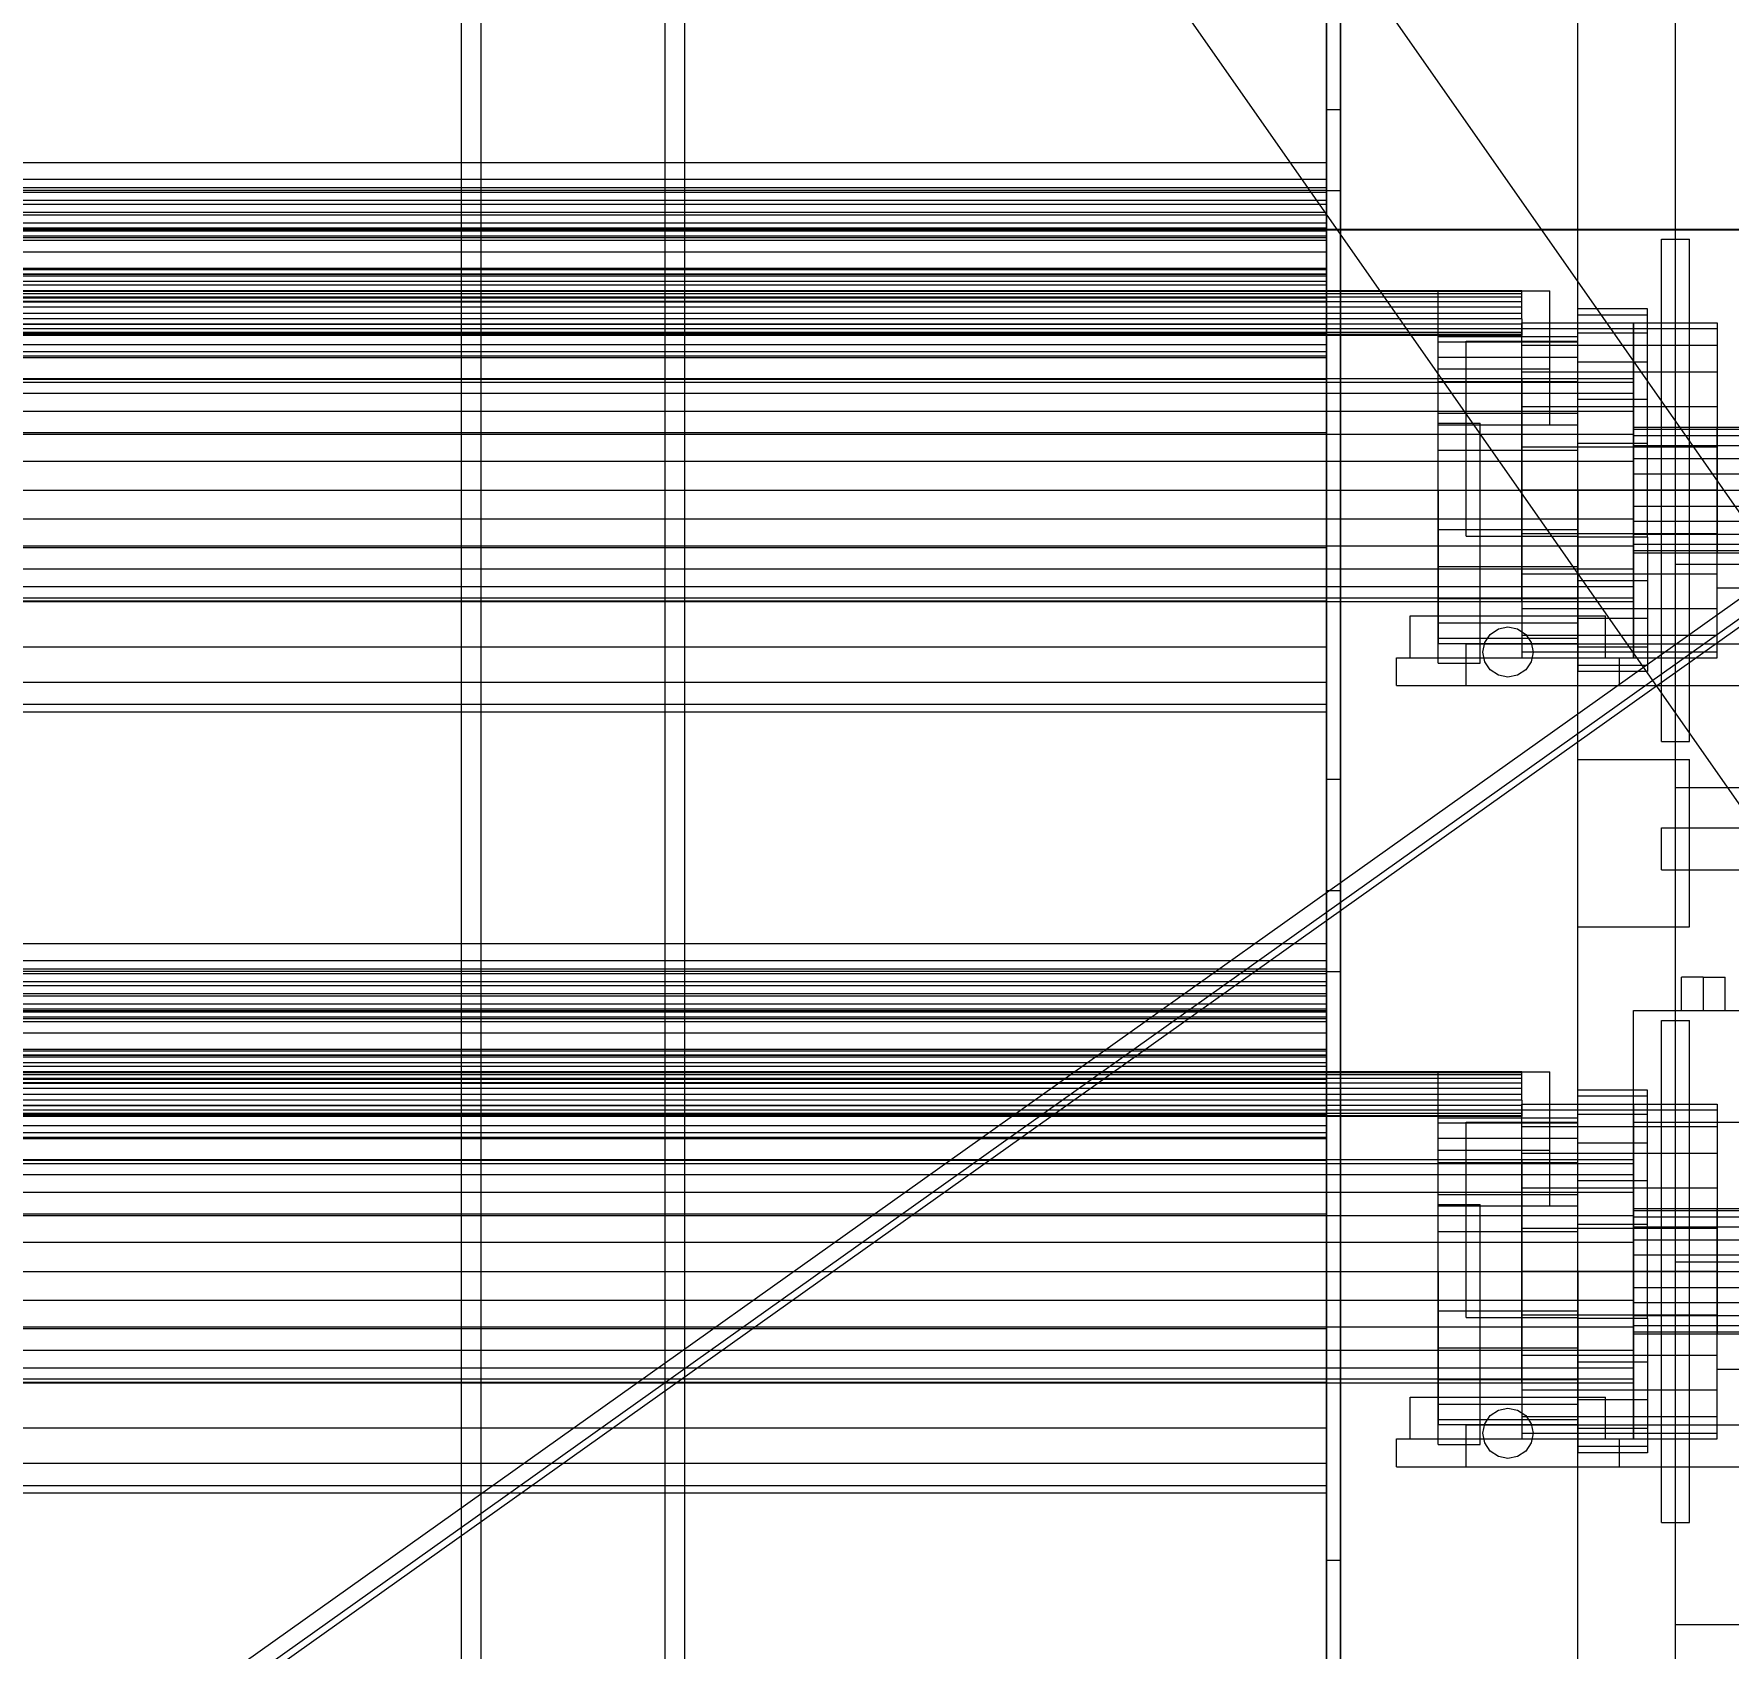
# Model space of a CAD drawing. Header units: millimetres. Extents: x -2500 to 58855, y -53268 to 6837.
# Drawn here: x 787 to 1394, y -34208 to -33630 of the extents above; entities that cross this region are included whole.
import ezdxf

# ---------------------------------------------------------------- set-up
doc = ezdxf.new("R2010")
doc.units = ezdxf.units.MM
for name, color, linetype, lineweight in [('COTAS_O', 1, 'Continuous', 0), ('frontal_C01', 7, 'Continuous', 0), ('frontal_secador', 7, 'Continuous', 0), ('frontal_tolva', 7, 'Continuous', 0)]:
    doc.layers.add(name, color=color, linetype=linetype, lineweight=lineweight)
doc.dimstyles.new('R19_100', dxfattribs={"dimtxt": 250, "dimasz": 150, "dimexe": 150, "dimexo": 80, "dimgap": 100, "dimtad": 1, "dimtih": 1, "dimtoh": 1, "dimdsep": 46, "dimcen": 0.09, "dimadec": 0, "dimazin": 0, "dimtfac": 1, "dimtdec": 4, "dimtofl": 0, "dimtmove": 0, "dimatfit": 3, "dimfxl": 1, "dimtolj": 1, "dimtzin": 0, "dimarcsym": 0})

# ---------------------------------------------------------------- blocks, each defined once
blk = doc.blocks.new('*D39')
at = {"layer": 'COTAS_O', "color": 0, "lineweight": -2, "transparency": 16777216}
for p, q in [((-1725, -34320), (-1725, -33550)), ((1725, -34320), (1725, -33550)), ((-1575, -33700), (1575, -33700))]:
    blk.add_line(p, q, dxfattribs=at)
at = {"layer": 'COTAS_O', "color": 0, "transparency": 16777216}
for points in [[(-1575, -33675), (-1575, -33725), (-1725, -33700)], [(1575, -33675), (1575, -33725), (1725, -33700)]]:
    blk.add_solid(points, dxfattribs=at)
at = {"layer": 'Defpoints', "color": 0, "transparency": 16777216}
for p in [(1725, -33700), (-1725, -34400), (1725, -34400)]:
    blk.add_point(p, dxfattribs=at)

msp = doc.modelspace()

# ---------------------------------------------------------------- linework, layer by layer
at = {"layer": 'frontal_C01'}
for p, q in [((940, -35975), (940, -33288.062)), ((947, -35975), (947, -33288.062)), ((1013, -35975), (1013, -33288.062)), ((1020, -35975), (1020, -33288.062))]:
    msp.add_line(p, q, dxfattribs=at)
at = {"layer": 'frontal_secador'}
for p, q in [((1375, -35335), (1375, -33065)), ((1375, -34825), (1375, -33065)), ((1375, -34650), (1375, -33065)), ((1340, -35350), (1340, -33100)), ((1250, -33676), (1250, -33436)), ((1250, -33682), (1250, -33442)), ((1250, -33446), (1250, -33686)), ((1255, -33686), (1255, -33446)), ((1250, -33686), (1250, -33617)), ((1255, -33617), (1255, -33686)), ((1250, -33897), (1250, -33657)), ((1250, -33657), (1250, -33726)), ((1250, -33657), (1255, -33657)), ((1255, -33657), (1255, -33897)), ((1255, -33726), (1255, -33657)), ((-1250, -33676), (1250, -33676)), ((1250, -33676), (1250, -33682)), ((-1250, -33682), (1250, -33682)), ((-1250, -33685), (1250, -33685)), ((1250, -33686), (-1250, -33686)), ((-1250, -33686.659), (1250, -33686.659)), ((1250, -33682), (1250, -33686)), ((1250, -33686.659), (1250, -33682)), ((1250, -33682), (1250, -33685)), ((1250, -33685), (1250, -33689.659)), ((1250, -33686), (1255, -33686)), ((1250, -33686.659), (1250, -33689.659)), ((1250, -33691), (1250, -33686.659)), ((1250, -33689.659), (-1250, -33689.659)), ((-1250, -33691), (1250, -33691)), ((1250, -33689.659), (1250, -33694)), ((1250, -33691), (1250, -33694)), ((1250, -33694.728), (1250, -33691)), ((1250, -33694), (-1250, -33694)), ((-1250, -33694.728), (1250, -33694.728)), ((-1250, -33697.588), (1250, -33697.588)), ((1250, -33697.728), (-1250, -33697.728)), ((1250, -33694), (1250, -33697.728)), ((1250, -33694.728), (1250, -33697.728)), ((1250, -33697.588), (1250, -33694.728)), ((1250, -33697.588), (1250, -33700.588)), ((1250, -33699.387), (1250, -33697.588)), ((1250, -33697.728), (1250, -33700.588)), ((-1250, -33699.387), (1250, -33699.387)), ((-1250, -33700), (1250, -33700)), ((1250, -33700.588), (-1250, -33700.588)), ((1250, -33702.387), (-1250, -33702.387)), ((1250, -33703), (-1250, -33703)), ((1250, -33704), (-1250, -33704)), ((1250, -33699.387), (1250, -33702.387)), ((1250, -33700), (1250, -33699.387)), ((1250, -33700), (1250, -33703)), ((1250, -33700.588), (1250, -33702.387)), ((1250, -33702.387), (1250, -33703)), ((1250, -33716), (1250, -33704)), ((1250, -33704), (1250, -33708)), ((1370, -33703.5), (1380, -33703.5)), ((1370, -33883.5), (1370, -33703.5)), ((1380, -33883.5), (1380, -33703.5)), ((-1250, -33708), (1250, -33708)), ((1250, -33708), (1250, -33720)), ((1250, -33714), (-1250, -33714)), ((1250, -33714.545), (-1250, -33714.545)), ((1250, -33716), (-1250, -33716)), ((1250, -33716.144), (-1250, -33716.144)), ((1250, -33716.709), (-1250, -33716.709)), ((1250, -33716.709), (1250, -33714)), ((1250, -33714.545), (1250, -33714)), ((1250, -33716.144), (1250, -33714.545)), ((1250, -33956), (1250, -33716)), ((1250, -33716), (1250, -33722)), ((1250, -33716), (1250, -33720)), ((1250, -33718.686), (1250, -33716.144)), ((1250, -33724.651), (1250, -33716.709)), ((1320, -33722), (-1320, -33722)), ((1320, -33722.273), (-1320, -33722.273)), ((1320, -33723.072), (-1320, -33723.072)), ((1250, -33718.686), (-1250, -33718.686)), ((1250, -33720), (-1250, -33720)), ((1250, -33722), (-1250, -33722)), ((1250, -33722), (1250, -33718.686)), ((1250, -33725.859), (1250, -33722)), ((1250, -33962), (1250, -33722)), ((1250, -33722), (1250, -33726)), ((1290, -33722), (1330, -33722)), ((1290, -33750), (1290, -33722)), ((1320, -33722.273), (1320, -33722)), ((1320, -33723.072), (1320, -33722.273)), ((1320, -33724.343), (1320, -33723.072)), ((1330, -33750), (1330, -33722)), ((1320, -33724.343), (-1320, -33724.343)), ((1320, -33726), (-1320, -33726)), ((1320, -33727.929), (-1320, -33727.929)), ((1250, -33724.651), (-1250, -33724.651)), ((1250, -33725.859), (-1250, -33725.859)), ((-1250, -33726), (1250, -33726)), ((1250, -33737.285), (1250, -33724.651)), ((1250, -33730), (1250, -33725.859)), ((1250, -33726), (1250, -33966)), ((1255, -33726), (1250, -33726)), ((1255, -33966), (1255, -33726)), ((1320, -33726), (1320, -33724.343)), ((1320, -33727.929), (1320, -33726)), ((1320, -33730), (1320, -33727.929)), ((1340, -33730.715), (1340, -33728.5)), ((1365, -33728.5), (1340, -33728.5)), ((1365, -33730.715), (1365, -33728.5)), ((-1320, -33730), (1320, -33730)), ((1320, -33732.071), (-1320, -33732.071)), ((1320, -33734), (-1320, -33734)), ((-1250, -33730), (1250, -33730)), ((1250, -33734.141), (-1250, -33734.141)), ((1250, -33734.141), (1250, -33730)), ((1250, -33734.141), (1250, -33738)), ((1320, -33732.071), (1320, -33730)), ((1320, -33732.071), (1320, -33734)), ((1320, -33735.544), (1320, -33733.5)), ((1320, -33733.5), (1360, -33733.5)), ((1320, -33753.5), (1320, -33733.5)), ((1320, -33734), (1320, -33735.657)), ((1340, -33737.208), (1340, -33730.715)), ((1365, -33730.715), (1340, -33730.715)), ((1360, -33733.5), (1360, -33735.544)), ((1360, -33733.5), (1360, -33753.5)), ((1360, -33733.5), (1390, -33733.5)), ((1360, -33771), (1360, -33733.5)), ((1365, -33737.208), (1365, -33730.715)), ((1390, -33733.5), (1390, -33735.544)), ((1390, -33733.5), (1390, -33771)), ((1320, -33735.657), (-1320, -33735.657)), ((1320, -33736.928), (-1320, -33736.928)), ((1320, -33737.727), (-1320, -33737.727)), ((1320, -33738), (-1320, -33738)), ((1250, -33737.285), (-1250, -33737.285)), ((1250, -33738), (-1250, -33738)), ((1250, -33741.314), (-1250, -33741.314)), ((1250, -33753.75), (1250, -33737.285)), ((1250, -33738), (1250, -33741.314)), ((1250, -33741.314), (1250, -33743.856)), ((1290, -33740.374), (1290, -33738.5)), ((1340, -33738.5), (1290, -33738.5)), ((1290, -33745.869), (1290, -33740.374)), ((1340, -33740.374), (1290, -33740.374)), ((1300, -33740), (1340, -33740)), ((1300, -33770), (1300, -33740)), ((1320, -33741.538), (1320, -33735.544)), ((1320, -33735.544), (1360, -33735.544)), ((1320, -33754.863), (1320, -33735.544)), ((1320, -33735.657), (1320, -33736.928)), ((1320, -33736.928), (1320, -33737.727)), ((1320, -33737.727), (1320, -33738)), ((1340, -33747.538), (1340, -33737.208)), ((1365, -33737.208), (1340, -33737.208)), ((1340, -33740.374), (1340, -33738.5)), ((1340, -33770), (1340, -33740)), ((1340, -33745.869), (1340, -33740.374)), ((1360, -33735.544), (1360, -33741.538)), ((1360, -33735.544), (1360, -33754.863)), ((1360, -33735.544), (1390, -33735.544)), ((1360, -33771.767), (1360, -33735.544)), ((1365, -33747.538), (1365, -33737.208)), ((1390, -33735.544), (1390, -33741.538)), ((1390, -33735.544), (1390, -33771.767)), ((1250, -33743.856), (-1250, -33743.856)), ((1250, -33745.455), (-1250, -33745.455)), ((1250, -33746), (-1250, -33746)), ((1250, -33743.856), (1250, -33745.455)), ((1250, -33745.455), (1250, -33746)), ((1290, -33754.609), (1290, -33745.869)), ((1340, -33745.869), (1290, -33745.869)), ((1320, -33751.074), (1320, -33741.538)), ((1320, -33741.538), (1360, -33741.538)), ((1320, -33758.859), (1320, -33741.538)), ((1340, -33754.609), (1340, -33745.869)), ((1340, -33761), (1340, -33747.538)), ((1365, -33747.538), (1340, -33747.538)), ((1360, -33741.538), (1360, -33751.074)), ((1360, -33741.538), (1360, -33758.859)), ((1360, -33741.538), (1390, -33741.538)), ((1360, -33774.014), (1360, -33741.538)), ((1365, -33761), (1365, -33747.538)), ((1390, -33741.538), (1390, -33751.074)), ((1390, -33741.538), (1390, -33774.014)), ((1360, -33753.5), (-1360, -33753.5)), ((1290, -33750), (1330, -33750)), ((1290, -33770), (1290, -33750)), ((1320, -33763.5), (1320, -33751.074)), ((1320, -33751.074), (1360, -33751.074)), ((1320, -33765.216), (1320, -33751.074)), ((1320, -33753.5), (1320, -33754.863)), ((1360, -33753.5), (1320, -33753.5)), ((1330, -33770), (1330, -33750)), ((1360, -33751.074), (1360, -33763.5)), ((1360, -33751.074), (1360, -33765.216)), ((1360, -33751.074), (1390, -33751.074)), ((1360, -33777.59), (1360, -33751.074)), ((1360, -33754.863), (1360, -33753.5)), ((1390, -33751.074), (1390, -33763.5)), ((1390, -33751.074), (1390, -33777.59)), ((1360, -33754.863), (-1360, -33754.863)), ((1360, -33758.859), (-1360, -33758.859)), ((1250, -33753.75), (-1250, -33753.75)), ((1250, -33772.924), (1250, -33753.75)), ((1290, -33766), (1290, -33754.609)), ((1340, -33754.609), (1290, -33754.609)), ((1320, -33754.863), (1320, -33758.859)), ((1360, -33754.863), (1320, -33754.863)), ((1320, -33758.859), (1320, -33765.216)), ((1360, -33758.859), (1320, -33758.859)), ((1340, -33766), (1340, -33754.609)), ((1360, -33758.859), (1360, -33754.863)), ((1360, -33765.216), (1360, -33758.859)), ((1360, -33765.216), (-1360, -33765.216)), ((1320, -33777.971), (1320, -33763.5)), ((1320, -33763.5), (1360, -33763.5)), ((1320, -33773.5), (1320, -33763.5)), ((1320, -33765.216), (1320, -33773.5)), ((1360, -33765.216), (1320, -33765.216)), ((1340, -33776.677), (1340, -33761)), ((1365, -33761), (1340, -33761)), ((1360, -33763.5), (1360, -33777.971)), ((1360, -33763.5), (1360, -33773.5)), ((1360, -33763.5), (1390, -33763.5)), ((1360, -33782.25), (1360, -33763.5)), ((1360, -33773.5), (1360, -33765.216)), ((1365, -33776.677), (1365, -33761)), ((1390, -33763.5), (1390, -33777.971)), ((1390, -33763.5), (1390, -33782.25)), ((1290, -33779.265), (1290, -33766)), ((1340, -33766), (1290, -33766)), ((1290, -33769.5), (1305, -33769.5)), ((1290, -33855.5), (1290, -33769.5)), ((1290, -33770), (1330, -33770)), ((1300, -33770), (1340, -33770)), ((1300, -33810), (1300, -33770)), ((1305, -33855.5), (1305, -33769.5)), ((1340, -33779.265), (1340, -33766)), ((1340, -33810), (1340, -33770)), ((1360, -33771.767), (1360, -33771)), ((1620, -33771), (1360, -33771)), ((1390, -33771), (1360, -33771)), ((1360, -33774.014), (1360, -33771.767)), ((1620, -33771.767), (1360, -33771.767)), ((1390, -33771.767), (1360, -33771.767)), ((1390, -33771.767), (1390, -33771)), ((1390, -33774.014), (1390, -33771.767)), ((1360, -33773.5), (-1360, -33773.5)), ((1250, -33772.924), (-1250, -33772.924)), ((1250, -33793.5), (1250, -33772.924)), ((1320, -33773.5), (1320, -33783.147)), ((1360, -33773.5), (1320, -33773.5)), ((1340, -33793.5), (1340, -33776.677)), ((1365, -33776.677), (1340, -33776.677)), ((1360, -33783.147), (1360, -33773.5)), ((1360, -33777.59), (1360, -33774.014)), ((1620, -33774.014), (1360, -33774.014)), ((1390, -33774.014), (1360, -33774.014)), ((1360, -33782.25), (1360, -33777.59)), ((1620, -33777.59), (1360, -33777.59)), ((1390, -33777.59), (1360, -33777.59)), ((1365, -33793.5), (1365, -33776.677)), ((1390, -33777.59), (1390, -33774.014)), ((1390, -33782.25), (1390, -33777.59)), ((1360, -33783.147), (-1360, -33783.147)), ((1290, -33793.5), (1290, -33779.265)), ((1340, -33779.265), (1290, -33779.265)), ((1320, -33793.5), (1320, -33777.971)), ((1320, -33777.971), (1360, -33777.971)), ((1320, -33783.147), (1320, -33777.971)), ((1320, -33783.147), (1320, -33793.5)), ((1360, -33783.147), (1320, -33783.147)), ((1340, -33793.5), (1340, -33779.265)), ((1360, -33777.971), (1360, -33793.5)), ((1360, -33777.971), (1360, -33783.147)), ((1360, -33777.971), (1390, -33777.971)), ((1360, -33787.677), (1360, -33777.971)), ((1360, -33787.677), (1360, -33782.25)), ((1620, -33782.25), (1360, -33782.25)), ((1390, -33782.25), (1360, -33782.25)), ((1360, -33793.5), (1360, -33783.147)), ((1390, -33777.971), (1390, -33793.5)), ((1390, -33777.971), (1390, -33787.677)), ((1390, -33787.677), (1390, -33782.25)), ((1360, -33793.5), (1360, -33787.677)), ((1620, -33787.677), (1360, -33787.677)), ((1390, -33787.677), (1360, -33787.677)), ((1390, -33793.5), (1390, -33787.677)), ((-1360, -33793.5), (1360, -33793.5)), ((-1250, -33793.5), (1250, -33793.5)), ((1250, -33814.076), (1250, -33793.5)), ((1290, -33793.5), (1290, -33807.735)), ((1290, -33793.5), (1340, -33793.5)), ((1360, -33793.5), (1320, -33793.5)), ((1320, -33793.5), (1320, -33809.029)), ((1320, -33803.853), (1320, -33793.5)), ((1340, -33807.735), (1340, -33793.5)), ((1340, -33793.5), (1340, -33810.323)), ((1340, -33793.5), (1365, -33793.5)), ((1360, -33803.853), (1360, -33793.5)), ((1360, -33793.5), (1360, -33799.323)), ((1360, -33793.5), (1620, -33793.5)), ((1360, -33809.029), (1360, -33793.5)), ((1390, -33793.5), (1360, -33793.5)), ((1365, -33810.323), (1365, -33793.5)), ((1390, -33809.029), (1390, -33793.5)), ((1390, -33793.5), (1390, -33799.323)), ((1360, -33799.323), (1360, -33804.75)), ((1620, -33799.323), (1360, -33799.323)), ((1390, -33799.323), (1360, -33799.323)), ((1360, -33799.323), (1360, -33809.029)), ((1390, -33809.029), (1390, -33799.323)), ((1390, -33799.323), (1390, -33804.75)), ((1360, -33803.853), (-1360, -33803.853)), ((1290, -33807.735), (1290, -33821)), ((1340, -33807.735), (1290, -33807.735)), ((1360, -33803.853), (1320, -33803.853)), ((1320, -33803.853), (1320, -33809.029)), ((1320, -33813.5), (1320, -33803.853)), ((1340, -33807.735), (1340, -33821)), ((1360, -33803.853), (1360, -33813.5)), ((1360, -33809.029), (1360, -33803.853)), ((1360, -33804.75), (1360, -33809.41)), ((1620, -33804.75), (1360, -33804.75)), ((1390, -33804.75), (1360, -33804.75)), ((1360, -33804.75), (1360, -33823.5)), ((1390, -33823.5), (1390, -33804.75)), ((1390, -33804.75), (1390, -33809.41)), ((1360, -33813.5), (-1360, -33813.5)), ((1250, -33814.076), (-1250, -33814.076)), ((1250, -33814.076), (1250, -33833.25)), ((1300, -33810), (1340, -33810)), ((1320, -33809.029), (1360, -33809.029)), ((1320, -33809.029), (1320, -33823.5)), ((1360, -33813.5), (1320, -33813.5)), ((1320, -33813.5), (1320, -33823.5)), ((1320, -33821.784), (1320, -33813.5)), ((1340, -33810.323), (1340, -33826)), ((1365, -33810.323), (1340, -33810.323)), ((1360, -33823.5), (1360, -33809.029)), ((1360, -33809.029), (1390, -33809.029)), ((1360, -33809.41), (1360, -33812.986)), ((1620, -33809.41), (1360, -33809.41)), ((1390, -33809.41), (1360, -33809.41)), ((1360, -33809.41), (1360, -33835.926)), ((1360, -33812.986), (1360, -33815.233)), ((1620, -33812.986), (1360, -33812.986)), ((1390, -33812.986), (1360, -33812.986)), ((1360, -33812.986), (1360, -33845.462)), ((1360, -33813.5), (1360, -33821.784)), ((1360, -33823.5), (1360, -33813.5)), ((1365, -33810.323), (1365, -33826)), ((1390, -33823.5), (1390, -33809.029)), ((1390, -33835.926), (1390, -33809.41)), ((1390, -33809.41), (1390, -33812.986)), ((1390, -33845.462), (1390, -33812.986)), ((1390, -33812.986), (1390, -33815.233)), ((1360, -33815.233), (1360, -33816)), ((1620, -33815.233), (1360, -33815.233)), ((1390, -33815.233), (1360, -33815.233)), ((1360, -33815.233), (1360, -33851.456)), ((1620, -33816), (1360, -33816)), ((1390, -33816), (1360, -33816)), ((1360, -33816), (1360, -33853.5)), ((1375, -33820), (1430, -33820)), ((1375, -33900), (1375, -33820)), ((1390, -33851.456), (1390, -33815.233)), ((1390, -33815.233), (1390, -33816)), ((1390, -33853.5), (1390, -33816)), ((1360, -33821.784), (-1360, -33821.784)), ((1290, -33821), (1290, -33832.391)), ((1340, -33821), (1290, -33821)), ((1360, -33821.784), (1320, -33821.784)), ((1320, -33821.784), (1320, -33835.926)), ((1320, -33828.141), (1320, -33821.784)), ((1320, -33823.5), (1360, -33823.5)), ((1320, -33823.5), (1320, -33835.926)), ((1340, -33821), (1340, -33832.391)), ((1340, -33826), (1340, -33839.462)), ((1365, -33826), (1340, -33826)), ((1360, -33821.784), (1360, -33828.141)), ((1360, -33835.926), (1360, -33821.784)), ((1360, -33835.926), (1360, -33823.5)), ((1360, -33823.5), (1390, -33823.5)), ((1365, -33826), (1365, -33839.462)), ((1390, -33835.926), (1390, -33823.5)), ((1360, -33828.141), (-1360, -33828.141)), ((1360, -33832.137), (-1360, -33832.137)), ((1290, -33832.391), (1290, -33841.131)), ((1340, -33832.391), (1290, -33832.391)), ((1360, -33828.141), (1320, -33828.141)), ((1320, -33828.141), (1320, -33845.462)), ((1320, -33832.137), (1320, -33828.141)), ((1360, -33832.137), (1320, -33832.137)), ((1320, -33832.137), (1320, -33851.456)), ((1320, -33833.5), (1320, -33832.137)), ((1340, -33832.391), (1340, -33841.131)), ((1360, -33828.141), (1360, -33832.137)), ((1360, -33845.462), (1360, -33828.141)), ((1360, -33832.137), (1360, -33833.5)), ((1360, -33851.456), (1360, -33832.137)), ((1390, -33828.5), (1440, -33828.5)), ((1390, -33848.5), (1390, -33828.5)), ((1360, -33833.5), (-1360, -33833.5)), ((1250, -33833.25), (-1250, -33833.25)), ((1250, -33833.25), (1250, -33849.715)), ((1280, -33838.5), (1350, -33838.5)), ((1280, -33853.5), (1280, -33838.5)), ((1360, -33833.5), (1320, -33833.5)), ((1320, -33833.5), (1320, -33853.5)), ((1320, -33835.926), (1360, -33835.926)), ((1320, -33835.926), (1320, -33845.462)), ((1350, -33853.5), (1350, -33838.5)), ((1360, -33853.5), (1360, -33833.5)), ((1360, -33845.462), (1360, -33835.926)), ((1360, -33835.926), (1390, -33835.926)), ((1390, -33845.462), (1390, -33835.926)), ((1290, -33841.131), (1290, -33846.626)), ((1340, -33841.131), (1290, -33841.131)), ((1308.636, -33845.136), (1311.556, -33843.185)), ((1311.556, -33843.185), (1315, -33842.5)), ((1315, -33842.5), (1318.444, -33843.185)), ((1318.444, -33843.185), (1321.364, -33845.136)), ((1340, -33839.462), (1340, -33849.792)), ((1365, -33839.462), (1340, -33839.462)), ((1340, -33841.131), (1340, -33846.626)), ((1365, -33839.462), (1365, -33849.792)), ((1250, -33849.715), (-1250, -33849.715)), ((1250, -33849.715), (1250, -33862.349)), ((1290, -33846.626), (1290, -33848.5)), ((1340, -33846.626), (1290, -33846.626)), ((1340, -33848.5), (1290, -33848.5)), ((1300, -33848.5), (1450, -33848.5)), ((1300, -33863.5), (1300, -33848.5)), ((1300, -33848.5), (1595, -33848.5)), ((1306, -33851.5), (1306.685, -33848.056)), ((1306.685, -33848.056), (1308.636, -33845.136)), ((1320, -33845.462), (1360, -33845.462)), ((1320, -33845.462), (1320, -33851.456)), ((1321.364, -33845.136), (1323.315, -33848.056)), ((1323.315, -33848.056), (1324, -33851.5)), ((1340, -33846.626), (1340, -33848.5)), ((1340, -33849.792), (1340, -33856.285)), ((1365, -33849.792), (1340, -33849.792)), ((1360, -33851.456), (1360, -33845.462)), ((1360, -33845.462), (1390, -33845.462)), ((1365, -33849.792), (1365, -33856.285)), ((1390, -33851.456), (1390, -33845.462)), ((1390, -33848.5), (1440, -33848.5)), ((1275, -33853.5), (1355, -33853.5)), ((1275, -33863.5), (1275, -33853.5)), ((1280, -33853.5), (1350, -33853.5)), ((1290, -33855.5), (1305, -33855.5)), ((1306.685, -33854.944), (1306, -33851.5)), ((1308.636, -33857.864), (1306.685, -33854.944)), ((1320, -33851.456), (1360, -33851.456)), ((1320, -33851.456), (1320, -33853.5)), ((1320, -33853.5), (1360, -33853.5)), ((1323.315, -33854.944), (1321.364, -33857.864)), ((1324, -33851.5), (1323.315, -33854.944)), ((1340, -33856.285), (1340, -33858.5)), ((1365, -33856.285), (1340, -33856.285)), ((1355, -33863.5), (1355, -33853.5)), ((1360, -33853.5), (1360, -33851.456)), ((1360, -33851.456), (1390, -33851.456)), ((1360, -33853.5), (1390, -33853.5)), ((1365, -33856.285), (1365, -33858.5)), ((1390, -33853.5), (1390, -33851.456)), ((1250, -33862.349), (-1250, -33862.349)), ((1250, -33862.349), (1250, -33870.291)), ((1311.556, -33859.815), (1308.636, -33857.864)), ((1315, -33860.5), (1311.556, -33859.815)), ((1318.444, -33859.815), (1315, -33860.5)), ((1321.364, -33857.864), (1318.444, -33859.815)), ((1365, -33858.5), (1340, -33858.5)), ((1275, -33863.5), (1355, -33863.5)), ((1300, -33863.5), (1450, -33863.5)), ((1300, -33863.5), (1595, -33863.5)), ((1250, -33870.291), (-1250, -33870.291)), ((1250, -33873), (-1250, -33873)), ((1250, -33870.291), (1250, -33873)), ((1370, -33883.5), (1380, -33883.5)), ((1340, -33890), (1380, -33890)), ((1340, -33950), (1340, -33890)), ((1380, -33950), (1380, -33890)), ((1250, -33966), (1250, -33897)), ((1250, -33897), (1255, -33897)), ((1255, -33897), (1255, -33966)), ((1375, -33900), (1430, -33900)), ((1370, -33914.495), (1430, -33914.495)), ((1370, -33929.495), (1370, -33914.495)), ((1370, -33929.495), (1430, -33929.495)), ((1250, -34177), (1250, -33937)), ((1250, -33937), (1250, -34006)), ((1250, -33937), (1255, -33937)), ((1255, -33937), (1255, -34177)), ((1255, -34006), (1255, -33937)), ((1340, -33950), (1380, -33950)), ((-1250, -33956), (1250, -33956)), ((1250, -33956), (1250, -33962)), ((-1250, -33962), (1250, -33962)), ((-1250, -33965), (1250, -33965)), ((1250, -33966), (-1250, -33966)), ((1250, -33962), (1250, -33966)), ((1250, -33966.659), (1250, -33962)), ((1250, -33962), (1250, -33965)), ((1250, -33965), (1250, -33969.659)), ((1250, -33966), (1255, -33966)), ((-1250, -33966.659), (1250, -33966.659)), ((1250, -33969.659), (-1250, -33969.659)), ((-1250, -33971), (1250, -33971)), ((1250, -33966.659), (1250, -33969.659)), ((1250, -33971), (1250, -33966.659)), ((1250, -33969.659), (1250, -33974)), ((1250, -33971), (1250, -33974)), ((1250, -33974.728), (1250, -33971)), ((1385, -33968), (1377.206, -33968)), ((1377.206, -33980), (1377.206, -33968)), ((1385, -33968), (1392.794, -33968)), ((1385, -33968), (1385, -33980)), ((1392.794, -33980), (1392.794, -33968)), ((1250, -33974), (-1250, -33974)), ((-1250, -33974.728), (1250, -33974.728)), ((-1250, -33977.588), (1250, -33977.588)), ((1250, -33977.728), (-1250, -33977.728)), ((1250, -33974), (1250, -33977.728)), ((1250, -33974.728), (1250, -33977.728)), ((1250, -33977.588), (1250, -33974.728)), ((1250, -33977.588), (1250, -33980.588)), ((1250, -33979.387), (1250, -33977.588)), ((1250, -33977.728), (1250, -33980.588)), ((-1250, -33979.387), (1250, -33979.387)), ((-1250, -33980), (1250, -33980)), ((1250, -33980.588), (-1250, -33980.588)), ((1250, -33982.387), (-1250, -33982.387)), ((1250, -33983), (-1250, -33983)), ((1250, -33984), (-1250, -33984)), ((1250, -33979.387), (1250, -33982.387)), ((1250, -33980), (1250, -33979.387)), ((1250, -33980), (1250, -33983)), ((1250, -33980.588), (1250, -33982.387)), ((1250, -33982.387), (1250, -33983)), ((1250, -33996), (1250, -33984)), ((1250, -33984), (1250, -33988)), ((1360, -33980), (1410, -33980)), ((1360, -34020), (1360, -33980)), ((1370, -33983.5), (1380, -33983.5)), ((1370, -34163.5), (1370, -33983.5)), ((1377.206, -33980), (1385, -33980)), ((1380, -34163.5), (1380, -33983.5)), ((1385, -33980), (1392.794, -33980)), ((-1250, -33988), (1250, -33988)), ((1250, -33988), (1250, -34000)), ((1250, -33994), (-1250, -33994)), ((1250, -33994.545), (-1250, -33994.545)), ((1250, -33996), (-1250, -33996)), ((1250, -33996.144), (-1250, -33996.144)), ((1250, -33996.709), (1250, -33994)), ((1250, -33994.545), (1250, -33994)), ((1250, -33996.144), (1250, -33994.545)), ((1250, -34236), (1250, -33996)), ((1250, -33996), (1250, -34002)), ((1250, -33996), (1250, -34000)), ((1250, -33998.686), (1250, -33996.144)), ((1320, -34002), (-1320, -34002)), ((1320, -34002.273), (-1320, -34002.273)), ((1250, -33996.709), (-1250, -33996.709)), ((1250, -33998.686), (-1250, -33998.686)), ((1250, -34000), (-1250, -34000)), ((1250, -34002), (-1250, -34002)), ((1250, -34004.651), (1250, -33996.709)), ((1250, -34002), (1250, -33998.686)), ((1250, -34005.859), (1250, -34002)), ((1250, -34242), (1250, -34002)), ((1250, -34002), (1250, -34006)), ((1290, -34002), (1330, -34002)), ((1290, -34030), (1290, -34002)), ((1320, -34002.273), (1320, -34002)), ((1320, -34003.072), (1320, -34002.273)), ((1330, -34030), (1330, -34002)), ((1320, -34003.072), (-1320, -34003.072)), ((1320, -34004.343), (-1320, -34004.343)), ((1320, -34006), (-1320, -34006)), ((1320, -34007.929), (-1320, -34007.929)), ((1250, -34004.651), (-1250, -34004.651)), ((1250, -34005.859), (-1250, -34005.859)), ((-1250, -34006), (1250, -34006)), ((1250, -34017.285), (1250, -34004.651)), ((1250, -34010), (1250, -34005.859)), ((1250, -34006), (1250, -34246)), ((1255, -34006), (1250, -34006)), ((1255, -34246), (1255, -34006)), ((1320, -34004.343), (1320, -34003.072)), ((1320, -34006), (1320, -34004.343)), ((1320, -34007.929), (1320, -34006)), ((1320, -34010), (1320, -34007.929)), ((1340, -34010.715), (1340, -34008.5)), ((1365, -34008.5), (1340, -34008.5)), ((1365, -34010.715), (1365, -34008.5)), ((-1320, -34010), (1320, -34010)), ((1320, -34012.071), (-1320, -34012.071)), ((1320, -34014), (-1320, -34014)), ((-1250, -34010), (1250, -34010)), ((1250, -34014.141), (-1250, -34014.141)), ((1250, -34014.141), (1250, -34010)), ((1250, -34014.141), (1250, -34018)), ((1320, -34012.071), (1320, -34010)), ((1320, -34012.071), (1320, -34014)), ((1320, -34015.544), (1320, -34013.5)), ((1320, -34013.5), (1360, -34013.5)), ((1320, -34033.5), (1320, -34013.5)), ((1320, -34014), (1320, -34015.657)), ((1340, -34017.208), (1340, -34010.715)), ((1365, -34010.715), (1340, -34010.715)), ((1360, -34013.5), (1360, -34015.544)), ((1360, -34013.5), (1360, -34033.5)), ((1360, -34013.5), (1390, -34013.5)), ((1360, -34051), (1360, -34013.5)), ((1365, -34017.208), (1365, -34010.715)), ((1390, -34013.5), (1390, -34015.544)), ((1390, -34013.5), (1390, -34051)), ((1320, -34015.657), (-1320, -34015.657)), ((1320, -34016.928), (-1320, -34016.928)), ((1320, -34017.727), (-1320, -34017.727)), ((1320, -34018), (-1320, -34018)), ((1250, -34017.285), (-1250, -34017.285)), ((1250, -34018), (-1250, -34018)), ((1250, -34033.75), (1250, -34017.285)), ((1250, -34018), (1250, -34021.314)), ((1290, -34020.374), (1290, -34018.5)), ((1340, -34018.5), (1290, -34018.5)), ((1290, -34025.869), (1290, -34020.374)), ((1340, -34020.374), (1290, -34020.374)), ((1300, -34020), (1340, -34020)), ((1300, -34050), (1300, -34020)), ((1320, -34021.538), (1320, -34015.544)), ((1320, -34015.544), (1360, -34015.544)), ((1320, -34034.863), (1320, -34015.544)), ((1320, -34015.657), (1320, -34016.928)), ((1320, -34016.928), (1320, -34017.727)), ((1320, -34017.727), (1320, -34018)), ((1340, -34027.538), (1340, -34017.208)), ((1365, -34017.208), (1340, -34017.208)), ((1340, -34020.374), (1340, -34018.5)), ((1340, -34050), (1340, -34020)), ((1340, -34025.869), (1340, -34020.374)), ((1360, -34015.544), (1360, -34021.538)), ((1360, -34015.544), (1360, -34034.863)), ((1360, -34015.544), (1390, -34015.544)), ((1360, -34051.767), (1360, -34015.544)), ((1360, -34020), (1410, -34020)), ((1365, -34027.538), (1365, -34017.208)), ((1390, -34015.544), (1390, -34021.538)), ((1390, -34015.544), (1390, -34051.767)), ((1250, -34021.314), (-1250, -34021.314)), ((1250, -34023.856), (-1250, -34023.856)), ((1250, -34025.455), (-1250, -34025.455)), ((1250, -34026), (-1250, -34026)), ((1250, -34021.314), (1250, -34023.856)), ((1250, -34023.856), (1250, -34025.455)), ((1250, -34025.455), (1250, -34026)), ((1290, -34034.609), (1290, -34025.869)), ((1340, -34025.869), (1290, -34025.869)), ((1320, -34031.074), (1320, -34021.538)), ((1320, -34021.538), (1360, -34021.538)), ((1320, -34038.859), (1320, -34021.538)), ((1340, -34034.609), (1340, -34025.869)), ((1360, -34021.538), (1360, -34031.074)), ((1360, -34021.538), (1360, -34038.859)), ((1360, -34021.538), (1390, -34021.538)), ((1360, -34054.014), (1360, -34021.538)), ((1390, -34021.538), (1390, -34031.074)), ((1390, -34021.538), (1390, -34054.014)), ((1290, -34030), (1330, -34030)), ((1290, -34050), (1290, -34030)), ((1320, -34043.5), (1320, -34031.074)), ((1320, -34031.074), (1360, -34031.074)), ((1320, -34045.216), (1320, -34031.074)), ((1330, -34050), (1330, -34030)), ((1340, -34041), (1340, -34027.538)), ((1365, -34027.538), (1340, -34027.538)), ((1360, -34031.074), (1360, -34043.5)), ((1360, -34031.074), (1360, -34045.216)), ((1360, -34031.074), (1390, -34031.074)), ((1360, -34057.59), (1360, -34031.074)), ((1365, -34041), (1365, -34027.538)), ((1390, -34031.074), (1390, -34043.5)), ((1390, -34031.074), (1390, -34057.59)), ((1360, -34033.5), (-1360, -34033.5)), ((1360, -34034.863), (-1360, -34034.863)), ((1360, -34038.859), (-1360, -34038.859)), ((1250, -34033.75), (-1250, -34033.75)), ((1250, -34052.924), (1250, -34033.75)), ((1290, -34046), (1290, -34034.609)), ((1340, -34034.609), (1290, -34034.609)), ((1320, -34033.5), (1320, -34034.863)), ((1360, -34033.5), (1320, -34033.5)), ((1320, -34034.863), (1320, -34038.859)), ((1360, -34034.863), (1320, -34034.863)), ((1320, -34038.859), (1320, -34045.216)), ((1360, -34038.859), (1320, -34038.859)), ((1340, -34046), (1340, -34034.609)), ((1360, -34034.863), (1360, -34033.5)), ((1360, -34038.859), (1360, -34034.863)), ((1360, -34045.216), (1360, -34038.859)), ((1320, -34057.971), (1320, -34043.5)), ((1320, -34043.5), (1360, -34043.5)), ((1320, -34053.5), (1320, -34043.5)), ((1340, -34056.677), (1340, -34041)), ((1365, -34041), (1340, -34041)), ((1360, -34043.5), (1360, -34057.971)), ((1360, -34043.5), (1360, -34053.5)), ((1360, -34043.5), (1390, -34043.5)), ((1360, -34062.25), (1360, -34043.5)), ((1365, -34056.677), (1365, -34041)), ((1390, -34043.5), (1390, -34057.971)), ((1390, -34043.5), (1390, -34062.25)), ((1360, -34045.216), (-1360, -34045.216)), ((1290, -34059.265), (1290, -34046)), ((1340, -34046), (1290, -34046)), ((1290, -34049.5), (1305, -34049.5)), ((1290, -34135.5), (1290, -34049.5)), ((1290, -34050), (1330, -34050)), ((1300, -34050), (1340, -34050)), ((1300, -34090), (1300, -34050)), ((1305, -34135.5), (1305, -34049.5)), ((1320, -34045.216), (1320, -34053.5)), ((1360, -34045.216), (1320, -34045.216)), ((1340, -34059.265), (1340, -34046)), ((1340, -34090), (1340, -34050)), ((1360, -34053.5), (1360, -34045.216)), ((1360, -34051.767), (1360, -34051)), ((1620, -34051), (1360, -34051)), ((1390, -34051), (1360, -34051)), ((1390, -34051.767), (1390, -34051)), ((1360, -34053.5), (-1360, -34053.5)), ((1250, -34052.924), (-1250, -34052.924)), ((1250, -34073.5), (1250, -34052.924)), ((1320, -34053.5), (1320, -34063.147)), ((1360, -34053.5), (1320, -34053.5)), ((1340, -34073.5), (1340, -34056.677)), ((1365, -34056.677), (1340, -34056.677)), ((1360, -34054.014), (1360, -34051.767)), ((1620, -34051.767), (1360, -34051.767)), ((1390, -34051.767), (1360, -34051.767)), ((1360, -34063.147), (1360, -34053.5)), ((1360, -34057.59), (1360, -34054.014)), ((1620, -34054.014), (1360, -34054.014)), ((1390, -34054.014), (1360, -34054.014)), ((1365, -34073.5), (1365, -34056.677)), ((1390, -34054.014), (1390, -34051.767)), ((1390, -34057.59), (1390, -34054.014)), ((1360, -34063.147), (-1360, -34063.147)), ((1290, -34073.5), (1290, -34059.265)), ((1340, -34059.265), (1290, -34059.265)), ((1320, -34073.5), (1320, -34057.971)), ((1320, -34057.971), (1360, -34057.971)), ((1320, -34063.147), (1320, -34057.971)), ((1320, -34063.147), (1320, -34073.5)), ((1360, -34063.147), (1320, -34063.147)), ((1340, -34073.5), (1340, -34059.265)), ((1360, -34062.25), (1360, -34057.59)), ((1620, -34057.59), (1360, -34057.59)), ((1390, -34057.59), (1360, -34057.59)), ((1360, -34057.971), (1360, -34073.5)), ((1360, -34057.971), (1360, -34063.147)), ((1360, -34057.971), (1390, -34057.971)), ((1360, -34067.677), (1360, -34057.971)), ((1360, -34067.677), (1360, -34062.25)), ((1620, -34062.25), (1360, -34062.25)), ((1390, -34062.25), (1360, -34062.25)), ((1360, -34073.5), (1360, -34063.147)), ((1390, -34062.25), (1390, -34057.59)), ((1390, -34057.971), (1390, -34073.5)), ((1390, -34057.971), (1390, -34067.677)), ((1390, -34067.677), (1390, -34062.25)), ((1360, -34073.5), (1360, -34067.677)), ((1620, -34067.677), (1360, -34067.677)), ((1390, -34067.677), (1360, -34067.677)), ((1390, -34073.5), (1390, -34067.677)), ((-1360, -34073.5), (1360, -34073.5)), ((-1250, -34073.5), (1250, -34073.5)), ((1250, -34094.076), (1250, -34073.5)), ((1290, -34073.5), (1290, -34087.735)), ((1290, -34073.5), (1340, -34073.5)), ((1360, -34073.5), (1320, -34073.5)), ((1320, -34073.5), (1320, -34089.029)), ((1320, -34083.853), (1320, -34073.5)), ((1340, -34087.735), (1340, -34073.5)), ((1340, -34073.5), (1340, -34090.323)), ((1340, -34073.5), (1365, -34073.5)), ((1360, -34083.853), (1360, -34073.5)), ((1360, -34073.5), (1360, -34079.323)), ((1360, -34073.5), (1620, -34073.5)), ((1360, -34089.029), (1360, -34073.5)), ((1390, -34073.5), (1360, -34073.5)), ((1365, -34090.323), (1365, -34073.5)), ((1375, -34070), (1430, -34070)), ((1375, -34200), (1375, -34070)), ((1390, -34089.029), (1390, -34073.5)), ((1390, -34073.5), (1390, -34079.323)), ((1360, -34079.323), (1360, -34084.75)), ((1620, -34079.323), (1360, -34079.323)), ((1390, -34079.323), (1360, -34079.323)), ((1360, -34079.323), (1360, -34089.029)), ((1390, -34089.029), (1390, -34079.323)), ((1390, -34079.323), (1390, -34084.75)), ((1360, -34083.853), (-1360, -34083.853)), ((1360, -34083.853), (1320, -34083.853)), ((1320, -34083.853), (1320, -34089.029)), ((1320, -34093.5), (1320, -34083.853)), ((1360, -34083.853), (1360, -34093.5)), ((1360, -34089.029), (1360, -34083.853)), ((1360, -34084.75), (1360, -34089.41)), ((1620, -34084.75), (1360, -34084.75)), ((1390, -34084.75), (1360, -34084.75)), ((1360, -34084.75), (1360, -34103.5)), ((1390, -34103.5), (1390, -34084.75)), ((1390, -34084.75), (1390, -34089.41)), ((1360, -34093.5), (-1360, -34093.5)), ((1290, -34087.735), (1290, -34101)), ((1340, -34087.735), (1290, -34087.735)), ((1300, -34090), (1340, -34090)), ((1320, -34089.029), (1360, -34089.029)), ((1320, -34089.029), (1320, -34103.5)), ((1360, -34093.5), (1320, -34093.5)), ((1320, -34093.5), (1320, -34103.5)), ((1320, -34101.784), (1320, -34093.5)), ((1340, -34087.735), (1340, -34101)), ((1340, -34090.323), (1340, -34106)), ((1365, -34090.323), (1340, -34090.323)), ((1360, -34103.5), (1360, -34089.029)), ((1360, -34089.029), (1390, -34089.029)), ((1360, -34089.41), (1360, -34092.986)), ((1620, -34089.41), (1360, -34089.41)), ((1390, -34089.41), (1360, -34089.41)), ((1360, -34089.41), (1360, -34115.926)), ((1360, -34092.986), (1360, -34095.233)), ((1620, -34092.986), (1360, -34092.986)), ((1390, -34092.986), (1360, -34092.986)), ((1360, -34092.986), (1360, -34125.462)), ((1360, -34093.5), (1360, -34101.784)), ((1360, -34103.5), (1360, -34093.5)), ((1365, -34090.323), (1365, -34106)), ((1390, -34103.5), (1390, -34089.029)), ((1390, -34115.926), (1390, -34089.41)), ((1390, -34089.41), (1390, -34092.986)), ((1390, -34125.462), (1390, -34092.986)), ((1390, -34092.986), (1390, -34095.233)), ((1250, -34094.076), (-1250, -34094.076)), ((1250, -34094.076), (1250, -34113.25)), ((1360, -34095.233), (1360, -34096)), ((1620, -34095.233), (1360, -34095.233)), ((1390, -34095.233), (1360, -34095.233)), ((1360, -34095.233), (1360, -34131.456)), ((1620, -34096), (1360, -34096)), ((1390, -34096), (1360, -34096)), ((1360, -34096), (1360, -34133.5)), ((1390, -34131.456), (1390, -34095.233)), ((1390, -34095.233), (1390, -34096)), ((1390, -34133.5), (1390, -34096)), ((1360, -34101.784), (-1360, -34101.784)), ((1290, -34101), (1290, -34112.391)), ((1340, -34101), (1290, -34101)), ((1360, -34101.784), (1320, -34101.784)), ((1320, -34101.784), (1320, -34115.926)), ((1320, -34108.141), (1320, -34101.784)), ((1320, -34103.5), (1360, -34103.5)), ((1320, -34103.5), (1320, -34115.926)), ((1340, -34101), (1340, -34112.391)), ((1360, -34101.784), (1360, -34108.141)), ((1360, -34115.926), (1360, -34101.784)), ((1360, -34115.926), (1360, -34103.5)), ((1360, -34103.5), (1390, -34103.5)), ((1390, -34115.926), (1390, -34103.5)), ((1360, -34108.141), (-1360, -34108.141)), ((1360, -34108.141), (1320, -34108.141)), ((1320, -34108.141), (1320, -34125.462)), ((1320, -34112.137), (1320, -34108.141)), ((1340, -34106), (1340, -34119.462)), ((1365, -34106), (1340, -34106)), ((1360, -34108.141), (1360, -34112.137)), ((1360, -34125.462), (1360, -34108.141)), ((1365, -34106), (1365, -34119.462)), ((1390, -34108.5), (1440, -34108.5)), ((1390, -34128.5), (1390, -34108.5)), ((1360, -34112.137), (-1360, -34112.137)), ((1360, -34113.5), (-1360, -34113.5)), ((1250, -34113.25), (-1250, -34113.25)), ((1250, -34113.25), (1250, -34129.715)), ((1290, -34112.391), (1290, -34121.131)), ((1340, -34112.391), (1290, -34112.391)), ((1360, -34112.137), (1320, -34112.137)), ((1320, -34112.137), (1320, -34131.456)), ((1320, -34113.5), (1320, -34112.137)), ((1360, -34113.5), (1320, -34113.5)), ((1320, -34113.5), (1320, -34133.5)), ((1320, -34115.926), (1360, -34115.926)), ((1320, -34115.926), (1320, -34125.462)), ((1340, -34112.391), (1340, -34121.131)), ((1360, -34112.137), (1360, -34113.5)), ((1360, -34131.456), (1360, -34112.137)), ((1360, -34133.5), (1360, -34113.5)), ((1360, -34125.462), (1360, -34115.926)), ((1360, -34115.926), (1390, -34115.926)), ((1390, -34125.462), (1390, -34115.926)), ((1280, -34118.5), (1350, -34118.5)), ((1280, -34133.5), (1280, -34118.5)), ((1290, -34121.131), (1290, -34126.626)), ((1340, -34121.131), (1290, -34121.131)), ((1308.636, -34125.136), (1311.556, -34123.185)), ((1311.556, -34123.185), (1315, -34122.5)), ((1315, -34122.5), (1318.444, -34123.185)), ((1318.444, -34123.185), (1321.364, -34125.136)), ((1340, -34119.462), (1340, -34129.792)), ((1365, -34119.462), (1340, -34119.462)), ((1340, -34121.131), (1340, -34126.626)), ((1350, -34133.5), (1350, -34118.5)), ((1365, -34119.462), (1365, -34129.792)), ((1250, -34129.715), (-1250, -34129.715)), ((1250, -34129.715), (1250, -34142.349)), ((1290, -34126.626), (1290, -34128.5)), ((1340, -34126.626), (1290, -34126.626)), ((1340, -34128.5), (1290, -34128.5)), ((1300, -34128.5), (1450, -34128.5)), ((1300, -34143.5), (1300, -34128.5)), ((1300, -34128.5), (1595, -34128.5)), ((1306, -34131.5), (1306.685, -34128.056)), ((1306.685, -34128.056), (1308.636, -34125.136)), ((1320, -34125.462), (1360, -34125.462)), ((1320, -34125.462), (1320, -34131.456)), ((1321.364, -34125.136), (1323.315, -34128.056)), ((1323.315, -34128.056), (1324, -34131.5)), ((1340, -34126.626), (1340, -34128.5)), ((1340, -34129.792), (1340, -34136.285)), ((1365, -34129.792), (1340, -34129.792)), ((1360, -34131.456), (1360, -34125.462)), ((1360, -34125.462), (1390, -34125.462)), ((1365, -34129.792), (1365, -34136.285)), ((1390, -34131.456), (1390, -34125.462)), ((1390, -34128.5), (1440, -34128.5)), ((1275, -34133.5), (1355, -34133.5)), ((1275, -34143.5), (1275, -34133.5)), ((1280, -34133.5), (1350, -34133.5)), ((1290, -34135.5), (1305, -34135.5)), ((1306.685, -34134.944), (1306, -34131.5)), ((1308.636, -34137.864), (1306.685, -34134.944)), ((1320, -34131.456), (1360, -34131.456)), ((1320, -34131.456), (1320, -34133.5)), ((1320, -34133.5), (1360, -34133.5)), ((1323.315, -34134.944), (1321.364, -34137.864)), ((1324, -34131.5), (1323.315, -34134.944)), ((1355, -34143.5), (1355, -34133.5)), ((1360, -34133.5), (1360, -34131.456)), ((1360, -34131.456), (1390, -34131.456)), ((1360, -34133.5), (1390, -34133.5)), ((1390, -34133.5), (1390, -34131.456)), ((1311.556, -34139.815), (1308.636, -34137.864)), ((1315, -34140.5), (1311.556, -34139.815)), ((1318.444, -34139.815), (1315, -34140.5)), ((1321.364, -34137.864), (1318.444, -34139.815)), ((1340, -34136.285), (1340, -34138.5)), ((1365, -34136.285), (1340, -34136.285)), ((1365, -34138.5), (1340, -34138.5)), ((1365, -34136.285), (1365, -34138.5)), ((1250, -34142.349), (-1250, -34142.349)), ((1250, -34142.349), (1250, -34150.291)), ((1275, -34143.5), (1355, -34143.5)), ((1300, -34143.5), (1450, -34143.5)), ((1300, -34143.5), (1595, -34143.5)), ((1250, -34150.291), (-1250, -34150.291)), ((1250, -34153), (-1250, -34153)), ((1250, -34150.291), (1250, -34153)), ((1370, -34163.5), (1380, -34163.5)), ((1250, -34246), (1250, -34177)), ((1250, -34177), (1255, -34177)), ((1255, -34177), (1255, -34246)), ((1375, -34200), (1430, -34200))]:
    msp.add_line(p, q, dxfattribs=at)
at = {"layer": 'frontal_tolva'}
for p, q in [((1769.584, -34332.806), (722.584, -32835.806)), ((1720.416, -34367.194), (673.416, -32870.194)), ((1725, -33600), (600, -34400)), ((600, -34406.849), (1725, -33606.849)), ((604.636, -34406.52), (1729.636, -33606.52))]:
    msp.add_line(p, q, dxfattribs=at)

# ---------------------------------------------------------------- dimensions: what is measured, and where the dimension line sits
at = {"layer": 'COTAS_O'}
dim = msp.add_aligned_dim(p1=(-1725, -34400), p2=(1725, -34400), distance=700, text='<> O', dimstyle='R19_100', dxfattribs=at)
dim.commit()
dim.dimension.update_dxf_attribs({"geometry": '*D39', "text_midpoint": (0, -33700)})

doc.saveas('drawing.dxf')
